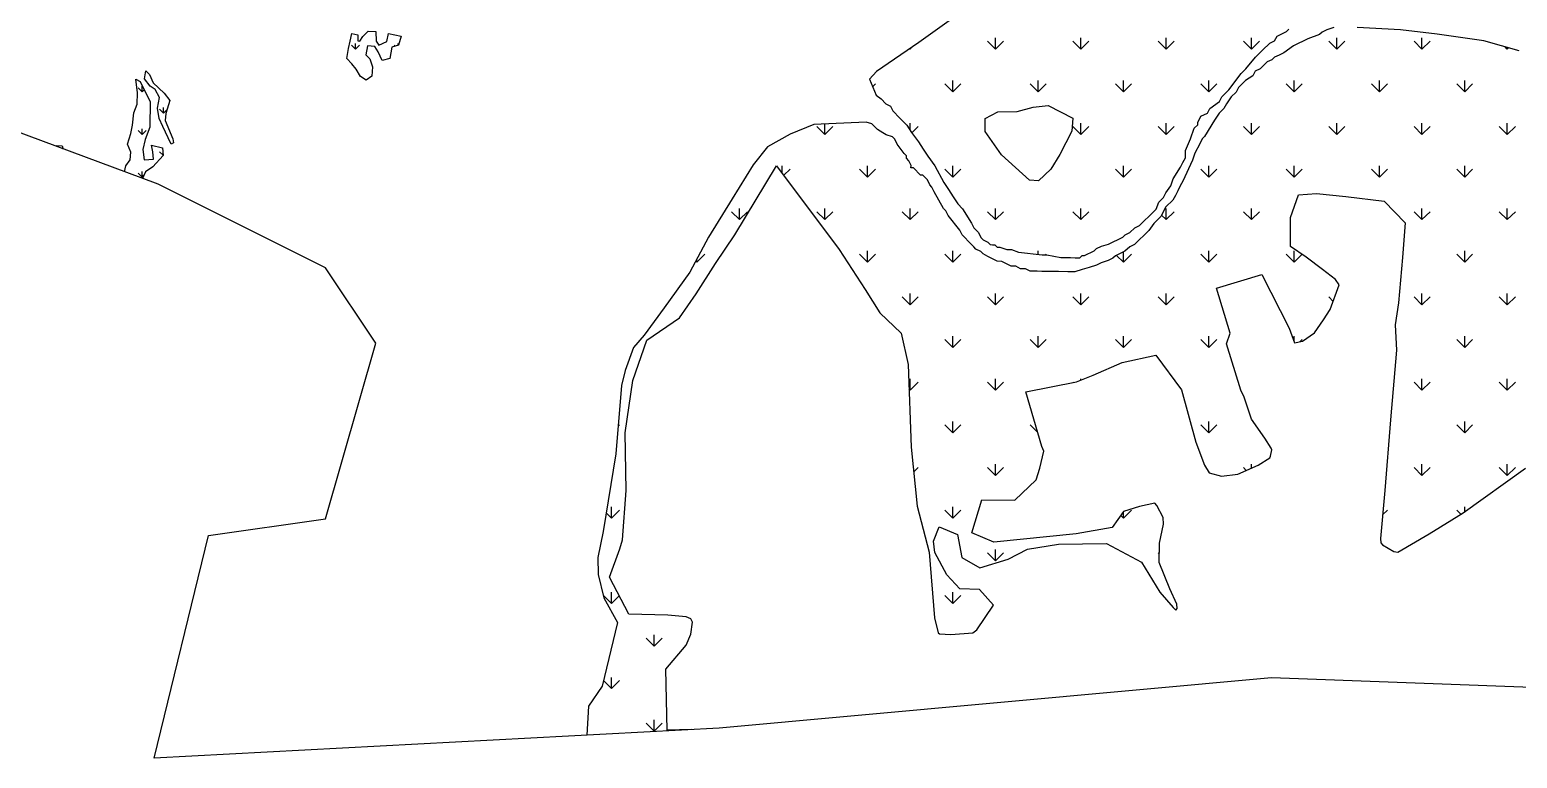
# Model space of a CAD drawing. Header units: metres. Extents: x 266208 to 280437, y 2124392 to 2131586.
# Drawn here: x 268859 to 271364, y 2125976 to 2127204 of the extents above; entities that cross this region are included whole.
import ezdxf

# ---------------------------------------------------------------- set-up
doc = ezdxf.new("R2010")
doc.units = ezdxf.units.M
doc.layers.add('MANGROOVES', color=112, linetype='Continuous')
doc.layers.add('village', color=3, linetype='Continuous')

msp = doc.modelspace()

# ---------------------------------------------------------------- linework, layer by layer
at = {"layer": 'MANGROOVES'}
for p, q in [((270460.8, 2127257.4), (270356.4, 2127182.1)), ((271055.4, 2127207.7), (271043.4, 2127203.9)), ((271167.5, 2127203.6), (271094.5, 2127207.8)), ((269396.1, 2127172), (269398.8, 2127184.7)), ((269396.1, 2127172), (269398.8, 2127184.7)), ((269398.8, 2127184.7), (269401.4, 2127197.8)), ((269398.8, 2127184.7), (269401.4, 2127197.8)), ((269401.4, 2127197.8), (269411.8, 2127195.2)), ((269401.4, 2127197.8), (269411.8, 2127195.2)), ((269411.8, 2127195.2), (269411.5, 2127185.3)), ((269411.8, 2127195.2), (269411.5, 2127185.3)), ((269411.5, 2127185.3), (269415.1, 2127184.8)), ((269411.5, 2127185.3), (269415.1, 2127184.8)), ((269415.1, 2127184.8), (269420.1, 2127192.5)), ((269415.1, 2127184.8), (269420.1, 2127192.5)), ((269420.1, 2127192.5), (269429.2, 2127201.4)), ((269420.1, 2127192.5), (269429.2, 2127201.4)), ((269429.2, 2127201.4), (269442.1, 2127200.9)), ((269429.2, 2127201.4), (269442.1, 2127200.9)), ((269442.1, 2127200.9), (269442.5, 2127184.4)), ((269442.1, 2127200.9), (269442.5, 2127184.4)), ((269442.5, 2127184.4), (269446.9, 2127177.9)), ((269442.5, 2127184.4), (269446.9, 2127177.9)), ((269446.9, 2127177.9), (269460.5, 2127183.9)), ((269446.9, 2127177.9), (269460.5, 2127183.9)), ((269460.5, 2127183.9), (269463.4, 2127197.3)), ((269460.5, 2127183.9), (269463.4, 2127197.3)), ((269463.4, 2127197.3), (269484.4, 2127193)), ((269463.4, 2127197.3), (269484.4, 2127193)), ((269484.4, 2127193), (269479.9, 2127177.9)), ((269484.4, 2127193), (269479.9, 2127177.9)), ((269484.4, 2127193), (269484.4, 2127193)), ((270356.4, 2127182.1), (270285.2, 2127133.4)), ((270947.5, 2127181.4), (270955.5, 2127185.2)), ((270955.5, 2127185.2), (270959.6, 2127193.1)), ((270959.6, 2127193.1), (270967.6, 2127197)), ((270967.6, 2127197), (270975.6, 2127200.9)), ((270975.6, 2127200.9), (270979.7, 2127204.8)), ((271011.3, 2127188.4), (270987.2, 2127176.8)), ((271031.3, 2127196.1), (271011.3, 2127188.4)), ((271035.3, 2127200), (271031.3, 2127196.1)), ((271043.4, 2127203.9), (271035.3, 2127200)), ((271229.2, 2127196.3), (271167.5, 2127203.6)), ((271307.6, 2127185), (271229.2, 2127196.3)), ((271367.3, 2127168.5), (271307.6, 2127185)), ((269393, 2127155.4), (269396.1, 2127172)), ((269393, 2127155.4), (269396.1, 2127172)), ((269427.9, 2127176.9), (269425, 2127161.7)), ((269427.9, 2127176.9), (269425, 2127161.7)), ((269425, 2127161.7), (269431.5, 2127154.9)), ((269425, 2127161.7), (269431.5, 2127154.9)), ((269440.3, 2127175.5), (269427.9, 2127176.9)), ((269440.3, 2127175.5), (269427.9, 2127176.9)), ((269446, 2127166.9), (269440.3, 2127175.5)), ((269446, 2127166.9), (269440.3, 2127175.5)), ((269452.5, 2127152), (269446, 2127166.9)), ((269452.5, 2127152), (269446, 2127166.9)), ((269468.8, 2127174.6), (269465.7, 2127155.3)), ((269468.8, 2127174.6), (269465.7, 2127155.3)), ((269479.9, 2127177.9), (269468.8, 2127174.6)), ((269479.9, 2127177.9), (269468.8, 2127174.6)), ((270907, 2127138.2), (270923.2, 2127157.8)), ((270923.2, 2127157.8), (270935.3, 2127169.6)), ((270935.3, 2127169.6), (270947.5, 2127181.4)), ((270955.1, 2127157.4), (270951, 2127153.4)), ((270963.1, 2127161.2), (270955.1, 2127157.4)), ((270971.1, 2127165.1), (270963.1, 2127161.2)), ((270987.2, 2127176.8), (270971.1, 2127165.1)), ((269052.4, 2127121.2), (269054.8, 2127134.9)), ((269054.8, 2127134.9), (269060.9, 2127128.4)), ((269401.5, 2127146.4), (269393, 2127155.4)), ((269401.5, 2127146.4), (269393, 2127155.4)), ((269408.6, 2127137.7), (269401.5, 2127146.4)), ((269408.6, 2127137.7), (269401.5, 2127146.4)), ((269416.1, 2127124.9), (269408.6, 2127137.7)), ((269416.1, 2127124.9), (269408.6, 2127137.7)), ((269431.5, 2127154.9), (269436.5, 2127141.2)), ((269431.5, 2127154.9), (269436.5, 2127141.2)), ((269436.5, 2127141.2), (269434.9, 2127125.8)), ((269436.5, 2127141.2), (269434.9, 2127125.8)), ((269465.7, 2127155.3), (269452.5, 2127152)), ((269465.7, 2127155.3), (269452.5, 2127152)), ((270285.2, 2127133.4), (270273.2, 2127120.5)), ((270898.9, 2127130.3), (270907, 2127138.2)), ((270922.9, 2127133.9), (270918.8, 2127126)), ((270930.9, 2127137.8), (270922.9, 2127133.9)), ((270939, 2127145.7), (270930.9, 2127137.8)), ((270943, 2127149.6), (270939, 2127145.7)), ((270951, 2127153.4), (270943, 2127149.6)), ((269040.3, 2127097.7), (269037.9, 2127120.4)), ((269037.9, 2127120.4), (269044.9, 2127116.9)), ((269044.9, 2127116.9), (269052.6, 2127100.1)), ((269061.8, 2127108.6), (269052.4, 2127121.2)), ((269060.9, 2127128.4), (269066.8, 2127114.4)), ((269070.2, 2127103.3), (269061.8, 2127108.6)), ((269066.8, 2127114.4), (269085.3, 2127097.1)), ((269425.6, 2127119.1), (269416.1, 2127124.9)), ((269425.6, 2127119.1), (269416.1, 2127124.9)), ((269434.9, 2127125.8), (269425.6, 2127119.1)), ((269434.9, 2127125.8), (269425.6, 2127119.1)), ((270273.2, 2127120.5), (270284.2, 2127093.5)), ((270878.6, 2127102.7), (270898.9, 2127130.3)), ((270894.6, 2127106.5), (270890.5, 2127098.6)), ((270906.7, 2127118.2), (270894.6, 2127106.5)), ((270918.8, 2127126), (270906.7, 2127118.2)), ((269040, 2127078.7), (269040.3, 2127097.7)), ((269052.6, 2127100.1), (269062, 2127083.2)), ((269062, 2127083.2), (269061.3, 2127039.6)), ((269077.3, 2127089.7), (269070.2, 2127103.3)), ((269074.3, 2127071.9), (269077.3, 2127089.7)), ((269085.3, 2127097.1), (269094.8, 2127084.7)), ((269094.8, 2127084.7), (269088.1, 2127062.8)), ((270284.2, 2127093.5), (270293, 2127087.4)), ((270293, 2127087.4), (270300.9, 2127079.3)), ((270846.3, 2127071.3), (270862.4, 2127083.1)), ((270862.4, 2127083.1), (270866.5, 2127091)), ((270866.5, 2127091), (270870.5, 2127094.9)), ((270870.5, 2127094.9), (270878.6, 2127102.7)), ((270882.4, 2127090.7), (270874.3, 2127078.9)), ((270890.5, 2127098.6), (270882.4, 2127090.7)), ((269031.8, 2127042.8), (269034.2, 2127063.6)), ((269034.2, 2127063.6), (269040, 2127078.7)), ((269076.8, 2127054.4), (269074.3, 2127071.9)), ((269088.1, 2127062.8), (269086.9, 2127050.7)), ((270300.9, 2127079.3), (270308.8, 2127075.2)), ((270308.8, 2127075.2), (270312.7, 2127067.2)), ((270312.7, 2127067.2), (270324.4, 2127055.1)), ((270468, 2127054.5), (270489.4, 2127065.3)), ((270489.4, 2127065.3), (270521.8, 2127066)), ((270521.8, 2127066), (270548.7, 2127073.4)), ((270548.7, 2127073.4), (270574.4, 2127076.4)), ((270574.4, 2127076.4), (270615.7, 2127054.9)), ((270826, 2127047.7), (270831.5, 2127058.3)), ((270831.5, 2127058.3), (270842.2, 2127063.4)), ((270842.2, 2127063.4), (270846.3, 2127071.3)), ((270862.1, 2127063.1), (270854, 2127051.3)), ((270870.2, 2127071), (270862.1, 2127063.1)), ((270874.3, 2127078.9), (270870.2, 2127071)), ((269029.1, 2127029), (269031.8, 2127042.8)), ((269061.3, 2127039.6), (269053.4, 2127019.1)), ((269083, 2127040.6), (269076.8, 2127054.4)), ((269092.4, 2127021.9), (269083, 2127040.6)), ((269086.9, 2127050.7), (269100, 2127020.2)), ((270179.5, 2127044.4), (270139.7, 2127027.7)), ((270267.9, 2127048), (270179.5, 2127044.4)), ((270276.9, 2127045.6), (270267.9, 2127048)), ((270286.6, 2127035.9), (270276.9, 2127045.6)), ((270295.9, 2127030.2), (270286.6, 2127035.9)), ((270324.4, 2127055.1), (270336.2, 2127043)), ((270336.2, 2127043), (270344, 2127030.9)), ((270468.1, 2127032.2), (270468, 2127054.5)), ((270495.8, 2126993.1), (270468.1, 2127032.2)), ((270613.9, 2127033), (270594, 2126993.5)), ((270615.7, 2127054.9), (270613.9, 2127033)), ((270813.7, 2127020), (270819.9, 2127037.9)), ((270819.9, 2127037.9), (270826, 2127043.8)), ((270826, 2127043.8), (270826, 2127047.7)), ((270854, 2127051.3), (270837.6, 2127023.7)), ((268903, 2127007.5), (268903.8, 2127008.7)), ((268903.8, 2127008.7), (268913.8, 2127008.2)), ((268913.8, 2127008.2), (268915.4, 2127002.9)), ((269023.6, 2127011.3), (269029.1, 2127029)), ((269029.1, 2126997.6), (269023.6, 2127011.3)), ((269053.4, 2127019.1), (269049.4, 2127001.9)), ((269066.1, 2126998.4), (269064.2, 2127009.1)), ((269064.2, 2127009.1), (269082.7, 2127005)), ((269097.3, 2127011.3), (269092.4, 2127021.9)), ((269101.4, 2127013.2), (269097.3, 2127011.3)), ((269100, 2127020.2), (269101.4, 2127013.2)), ((270101.2, 2127006.6), (270077.5, 2126976.4)), ((270139.7, 2127027.7), (270101.2, 2127006.6)), ((270301.4, 2127026.7), (270295.9, 2127030.2)), ((270312, 2127023.4), (270301.4, 2127026.7)), ((270315.9, 2127019.4), (270312, 2127023.4)), ((270319.8, 2127011.3), (270315.9, 2127019.4)), ((270331.5, 2126995.2), (270319.8, 2127011.3)), ((270344, 2127030.9), (270355.7, 2127014.8)), ((270355.7, 2127014.8), (270363.5, 2127002.7)), ((270805.4, 2127000.2), (270813.7, 2127020)), ((270829.5, 2127011.8), (270821.3, 2126996)), ((270833.6, 2127019.8), (270829.5, 2127011.8)), ((270837.6, 2127023.7), (270833.6, 2127019.8)), ((269021, 2126974.3), (269028.1, 2126984.8)), ((269028.1, 2126984.8), (269029.1, 2126997.6)), ((269049.4, 2127001.9), (269051.9, 2126984.8)), ((269051.9, 2126984.8), (269067.4, 2126985.9)), ((269067.4, 2126985.9), (269066.1, 2126998.4)), ((269083.5, 2126992), (269066.2, 2126973)), ((269082.7, 2127005), (269083.5, 2126992)), ((270335.4, 2126991.2), (270331.5, 2126995.2)), ((270335.4, 2126987.2), (270335.4, 2126991.2)), ((270339.3, 2126983.2), (270335.4, 2126987.2)), ((270343.2, 2126975.1), (270339.3, 2126983.2)), ((270363.5, 2127002.7), (270371.3, 2126990.7)), ((270371.3, 2126990.7), (270383, 2126974.6)), ((270542.8, 2126950.4), (270495.8, 2126993.1)), ((270594, 2126993.5), (270578.8, 2126969.2)), ((270817.2, 2126984.1), (270800.7, 2126948.5)), ((270801.2, 2126980.4), (270805.3, 2126988.3)), ((270805.3, 2126988.3), (270805.4, 2127000.2)), ((270821.3, 2126996), (270817.2, 2126984.1)), ((269018.5, 2126964.6), (269021, 2126974.3)), ((269053.9, 2126964.4), (269049.1, 2126953.2)), ((269066.2, 2126973), (269053.9, 2126964.4)), ((270077.5, 2126976.4), (270041.9, 2126918.9)), ((270046.7, 2126858.5), (270116.9, 2126974.8)), ((270116.9, 2126974.8), (270222.2, 2126833.4)), ((270343.1, 2126971.2), (270343.2, 2126975.1)), ((270347.1, 2126971.1), (270343.1, 2126971.2)), ((270358.9, 2126959), (270347.1, 2126971.1)), ((270362.8, 2126958.9), (270358.9, 2126959)), ((270366.8, 2126954.9), (270362.8, 2126958.9)), ((270383, 2126974.6), (270398.5, 2126946.5)), ((270578.8, 2126969.2), (270558, 2126949.1)), ((270784.8, 2126952.8), (270797.1, 2126972.5)), ((270797.1, 2126972.5), (270801.2, 2126980.4)), ((270370.7, 2126950.8), (270366.8, 2126954.9)), ((270374.6, 2126942.8), (270370.7, 2126950.8)), ((270378.5, 2126938.8), (270374.6, 2126942.8)), ((270382.3, 2126930.8), (270378.5, 2126938.8)), ((270398.5, 2126946.5), (270406.3, 2126934.4)), ((270406.3, 2126934.4), (270414.1, 2126922.3)), ((270558, 2126949.1), (270542.8, 2126950.4)), ((270772.5, 2126929), (270780.7, 2126940.9)), ((270780.7, 2126940.9), (270784.8, 2126952.8)), ((270792.5, 2126932.7), (270788.4, 2126924.8)), ((270796.6, 2126940.6), (270792.5, 2126932.7)), ((270800.7, 2126948.5), (270796.6, 2126940.6)), ((270041.9, 2126918.9), (270001.9, 2126854.2)), ((270397.9, 2126902.7), (270382.3, 2126930.8)), ((270414.1, 2126922.3), (270421.9, 2126910.3)), ((270421.9, 2126910.3), (270429.7, 2126902.2)), ((270756.2, 2126901.4), (270760.4, 2126913.3)), ((270760.4, 2126913.3), (270768.4, 2126921.1)), ((270768.4, 2126921.1), (270772.5, 2126929)), ((270784.3, 2126916.9), (270772.2, 2126905.2)), ((270788.4, 2126924.8), (270784.3, 2126916.9)), ((270982, 2126887.3), (270995.5, 2126925.8)), ((270995.5, 2126925.8), (271026.1, 2126928)), ((271026.1, 2126928), (271075.2, 2126922.6)), ((271075.2, 2126922.6), (271140, 2126915.1)), ((271140, 2126915.1), (271175.5, 2126878.5)), ((270401.8, 2126898.6), (270397.9, 2126902.7)), ((270405.6, 2126890.6), (270401.8, 2126898.6)), ((270425.2, 2126866.4), (270405.6, 2126890.6)), ((270429.7, 2126902.2), (270445.3, 2126878.1)), ((270727.9, 2126873.9), (270736, 2126881.8)), ((270736, 2126881.8), (270744.1, 2126889.6)), ((270744.1, 2126889.6), (270748.1, 2126893.6)), ((270748.1, 2126893.6), (270756.2, 2126901.4)), ((270764, 2126889.3), (270751.9, 2126877.6)), ((270772.2, 2126905.2), (270764, 2126889.3)), ((270982.3, 2126838.4), (270982, 2126887.3)), ((270013.9, 2126809.7), (270046.7, 2126858.5)), ((270429.1, 2126858.4), (270425.2, 2126866.4)), ((270433, 2126854.4), (270429.1, 2126858.4)), ((270445.3, 2126878.1), (270449.1, 2126870.1)), ((270449.1, 2126870.1), (270457, 2126862)), ((270457, 2126862), (270460.9, 2126853.9)), ((270699.8, 2126854.4), (270703.8, 2126858.4)), ((270703.8, 2126858.4), (270711.8, 2126862.2)), ((270711.8, 2126862.2), (270719.9, 2126870.1)), ((270719.9, 2126870.1), (270727.9, 2126873.9)), ((270735.7, 2126857.9), (270727.6, 2126850)), ((270743.7, 2126865.7), (270735.7, 2126857.9)), ((270751.9, 2126877.6), (270743.7, 2126865.7)), ((271175.5, 2126878.5), (271170.7, 2126820.3)), ((270001.9, 2126854.2), (269970.9, 2126795.2)), ((270222.2, 2126833.4), (270265.8, 2126766.2)), ((270440.8, 2126846.3), (270433, 2126854.4)), ((270444.8, 2126842.2), (270440.8, 2126846.3)), ((270448.7, 2126838.2), (270444.8, 2126842.2)), ((270452.6, 2126834.2), (270448.7, 2126838.2)), ((270460.5, 2126830.1), (270452.6, 2126834.2)), ((270460.9, 2126853.9), (270464.8, 2126849.9)), ((270464.8, 2126849.9), (270472.7, 2126845.8)), ((270472.7, 2126845.8), (270476.6, 2126841.8)), ((270476.6, 2126841.8), (270480.6, 2126841.7)), ((270480.6, 2126841.7), (270484.6, 2126841.7)), ((270484.6, 2126841.7), (270488.5, 2126837.6)), ((270488.5, 2126837.6), (270492.5, 2126837.6)), ((270492.5, 2126837.6), (270504.4, 2126833.4)), ((270504.4, 2126833.4), (270512.3, 2126833.3)), ((270512.3, 2126833.3), (270524.2, 2126829.1)), ((270635.6, 2126823.5), (270651.7, 2126831.2)), ((270651.7, 2126831.2), (270655.7, 2126835.2)), ((270655.7, 2126835.2), (270663.7, 2126839)), ((270663.7, 2126839), (270675.7, 2126842.8)), ((270675.7, 2126842.8), (270683.7, 2126846.7)), ((270683.7, 2126846.7), (270691.8, 2126850.6)), ((270691.8, 2126850.6), (270699.8, 2126854.4)), ((270711.5, 2126838.3), (270703.4, 2126830.5)), ((270719.5, 2126842.2), (270711.5, 2126838.3)), ((270727.6, 2126850), (270719.5, 2126842.2)), ((271008.4, 2126820.5), (270982.3, 2126838.4)), ((269981.4, 2126759.1), (270013.9, 2126809.7)), ((270464.4, 2126826), (270460.5, 2126830.1)), ((270472.3, 2126821.9), (270464.4, 2126826)), ((270480.2, 2126817.8), (270472.3, 2126821.9)), ((270488.1, 2126813.7), (270480.2, 2126817.8)), ((270496.1, 2126813.6), (270488.1, 2126813.7)), ((270504, 2126809.5), (270496.1, 2126813.6)), ((270511.9, 2126805.4), (270504, 2126809.5)), ((270524.2, 2126829.1), (270564, 2126824.6)), ((270564, 2126824.6), (270571.9, 2126824.4)), ((270571.9, 2126824.4), (270595.7, 2126820.1)), ((270595.7, 2126820.1), (270599.7, 2126820.1)), ((270599.7, 2126820.1), (270607.7, 2126819.9)), ((270607.7, 2126819.9), (270611.7, 2126819.9)), ((270611.7, 2126819.9), (270619.6, 2126819.8)), ((270619.6, 2126819.8), (270627.6, 2126819.7)), ((270627.6, 2126819.7), (270631.6, 2126823.6)), ((270631.6, 2126823.6), (270635.6, 2126823.5)), ((270655.3, 2126807.3), (270643.3, 2126803.5)), ((270663.3, 2126811.2), (270655.3, 2126807.3)), ((270675.3, 2126815), (270663.3, 2126811.2)), ((270683.3, 2126818.8), (270675.3, 2126815)), ((270687.4, 2126822.8), (270683.3, 2126818.8)), ((270695.4, 2126826.6), (270687.4, 2126822.8)), ((270703.4, 2126830.5), (270695.4, 2126826.6)), ((271035.9, 2126799.6), (271008.4, 2126820.5)), ((271170.7, 2126820.3), (271164.1, 2126743.7)), ((269970.9, 2126795.2), (269927.7, 2126735.1)), ((270519.9, 2126805.3), (270511.9, 2126805.4)), ((270527.8, 2126801.2), (270519.9, 2126805.3)), ((270535.7, 2126801.1), (270527.8, 2126801.2)), ((270543.6, 2126797), (270535.7, 2126801.1)), ((270555.6, 2126796.8), (270543.6, 2126797)), ((270563.5, 2126796.7), (270555.6, 2126796.8)), ((270571.5, 2126796.6), (270563.5, 2126796.7)), ((270579.5, 2126796.5), (270571.5, 2126796.6)), ((270591.4, 2126796.3), (270579.5, 2126796.5)), ((270607.3, 2126796.1), (270591.4, 2126796.3)), ((270619.3, 2126795.9), (270607.3, 2126796.1)), ((270631.3, 2126799.7), (270619.3, 2126795.9)), ((270643.3, 2126803.5), (270631.3, 2126799.7)), ((270857.8, 2126768.5), (270933.8, 2126791.3)), ((270933.8, 2126791.3), (270980, 2126700.8)), ((271057.8, 2126783.1), (271035.9, 2126799.6)), ((271064.1, 2126773.8), (271057.8, 2126783.1)), ((269953.1, 2126718.2), (269981.4, 2126759.1)), ((270265.8, 2126766.2), (270290.4, 2126726.6)), ((270880.6, 2126692.5), (270857.8, 2126768.5)), ((271049.1, 2126732.5), (271064.1, 2126773.8)), ((269927.7, 2126735.1), (269893.5, 2126689.4)), ((271038.1, 2126714.9), (271049.1, 2126732.5)), ((271164.1, 2126743.7), (271158.6, 2126706.6)), ((269898.4, 2126680.9), (269953.1, 2126718.2)), ((270290.4, 2126726.6), (270326.3, 2126692.7)), ((271022.9, 2126693.1), (271038.1, 2126714.9)), ((271158.6, 2126706.6), (271161, 2126664.1)), ((269874.7, 2126613.1), (269898.4, 2126680.9)), ((269893.5, 2126689.4), (269875.7, 2126668.7)), ((270326.3, 2126692.7), (270338.2, 2126639.7)), ((270874.3, 2126674.7), (270880.6, 2126692.5)), ((270980, 2126700.8), (270989.2, 2126676.5)), ((271002.5, 2126679.3), (271022.9, 2126693.1)), ((269875.7, 2126668.7), (269861.9, 2126629.5)), ((270698.9, 2126643.2), (270755.3, 2126655.7)), ((270755.3, 2126655.7), (270798.7, 2126596.9)), ((270898.4, 2126596.4), (270874.3, 2126674.7)), ((270989.2, 2126676.5), (271002.5, 2126679.3)), ((271161, 2126664.1), (271150.8, 2126546.5)), ((270338.2, 2126639.7), (270343.4, 2126500.3)), ((270649.7, 2126621.8), (270698.9, 2126643.2)), ((269861.9, 2126629.5), (269855.7, 2126604.2)), ((269861.9, 2126524.7), (269874.7, 2126613.1)), ((270536.7, 2126594), (270621.7, 2126610.4)), ((270621.7, 2126610.4), (270649.7, 2126621.8)), ((269855.7, 2126604.2), (269846.3, 2126489.5)), ((270563.2, 2126501.6), (270536.7, 2126594)), ((270798.7, 2126596.9), (270822.6, 2126509.1)), ((270904.1, 2126584.6), (270898.4, 2126596.4)), ((270916.7, 2126547.7), (270904.1, 2126584.6)), ((270938.8, 2126515.4), (270916.7, 2126547.7)), ((271150.8, 2126546.5), (271141.2, 2126427.6)), ((269863.7, 2126427.3), (269861.9, 2126524.7)), ((270822.6, 2126509.1), (270837.5, 2126470.1)), ((270949.7, 2126498.9), (270938.8, 2126515.4)), ((269846.3, 2126489.5), (269824.9, 2126358.4)), ((270343.4, 2126500.3), (270353.8, 2126401.3)), ((270560.1, 2126464.9), (270566.8, 2126493.5)), ((270566.8, 2126493.5), (270563.2, 2126501.6)), ((270927.9, 2126470.1), (270947.3, 2126482.4)), ((270947.3, 2126482.4), (270948.5, 2126485.6)), ((270948.5, 2126485.6), (270950.6, 2126495.9)), ((270950.6, 2126495.9), (270949.7, 2126498.9)), ((270554.1, 2126445.6), (270560.1, 2126464.9)), ((270837.5, 2126470.1), (270845.3, 2126457.1)), ((270845.3, 2126457.1), (270866.1, 2126451.7)), ((270866.1, 2126451.7), (270893.3, 2126455.1)), ((270893.3, 2126455.1), (270927.9, 2126470.1)), ((271272.8, 2126389.6), (271377.9, 2126465.2)), ((270518.1, 2126411), (270554.1, 2126445.6)), ((269857.5, 2126344.1), (269863.7, 2126427.3)), ((270445.6, 2126356.4), (270462.4, 2126411.9)), ((270462.4, 2126411.9), (270518.1, 2126411)), ((270753.5, 2126406.3), (270727.8, 2126400.5)), ((270757.4, 2126402.1), (270753.5, 2126406.3)), ((271141.2, 2126427.6), (271133.8, 2126346.6)), ((270353.8, 2126401.3), (270373.7, 2126323.7)), ((270701.2, 2126392.2), (270681.8, 2126365.1)), ((270727.8, 2126400.5), (270701.2, 2126392.2)), ((270767.9, 2126382), (270757.4, 2126402.1)), ((270768.3, 2126370.5), (270767.9, 2126382)), ((271216, 2126354.5), (271272.8, 2126389.6)), ((269824.9, 2126358.4), (269815.8, 2126314.8)), ((270380.9, 2126342.3), (270390.7, 2126366)), ((270390.7, 2126366), (270421.5, 2126353.1)), ((270482.6, 2126340.3), (270445.6, 2126356.4)), ((270681.8, 2126365.1), (270621.1, 2126354.4)), ((270761.6, 2126338.5), (270768.3, 2126370.5)), ((269853, 2126328.9), (269857.5, 2126344.1)), ((270383, 2126323.2), (270380.9, 2126342.3)), ((270421.5, 2126353.1), (270428.7, 2126314.8)), ((270621.1, 2126354.4), (270482.6, 2126340.3)), ((270539.2, 2126328.7), (270591.3, 2126337)), ((270591.3, 2126337), (270672.2, 2126338.3)), ((270672.2, 2126338.3), (270731.5, 2126306.7)), ((270761.2, 2126306), (270761.6, 2126338.5)), ((271133.8, 2126346.6), (271134.5, 2126339.2)), ((271134.5, 2126339.2), (271137.1, 2126335.8)), ((271137.1, 2126335.8), (271156.3, 2126324.4)), ((271162.9, 2126323.8), (271216, 2126354.5)), ((269815.8, 2126314.8), (269816.1, 2126285.7)), ((269835.5, 2126281.4), (269853, 2126328.9)), ((270373.7, 2126323.7), (270382.7, 2126212.9)), ((270403.3, 2126285.4), (270383, 2126323.2)), ((270428.7, 2126314.8), (270458.9, 2126297.1)), ((270458.9, 2126297.1), (270506.8, 2126311.9)), ((270506.8, 2126311.9), (270539.2, 2126328.7)), ((270731.5, 2126306.7), (270762.2, 2126255.9)), ((270779.3, 2126261.7), (270761.2, 2126306)), ((271156.3, 2126324.4), (271162.9, 2126323.8)), ((269816.1, 2126285.7), (269825.9, 2126246.5)), ((269867.8, 2126219.2), (269835.5, 2126281.4)), ((270425.6, 2126261.8), (270403.3, 2126285.4)), ((270458.4, 2126260.8), (270425.6, 2126261.8)), ((270482.2, 2126234.5), (270458.4, 2126260.8)), ((270762.2, 2126255.9), (270784.6, 2126230.3)), ((270790.8, 2126235.7), (270779.3, 2126261.7)), ((269825.9, 2126246.5), (269848.9, 2126205.1)), ((270454, 2126192.6), (270482.2, 2126234.5)), ((270784.6, 2126230.3), (270789.3, 2126225.9)), ((270791.5, 2126228.9), (270790.8, 2126235.7)), ((269848.9, 2126205.1), (269822.8, 2126097.6)), ((269933.5, 2126217.2), (269867.8, 2126219.2)), ((269964.6, 2126214.8), (269933.5, 2126217.2)), ((269972.3, 2126211.2), (269964.6, 2126214.8)), ((269975.3, 2126205.8), (269972.3, 2126211.2)), ((269972.6, 2126185.4), (269975.3, 2126205.8)), ((270382.7, 2126212.9), (270389, 2126187.6)), ((270789.3, 2126225.9), (270791.5, 2126228.9)), ((269964.4, 2126166.9), (269972.6, 2126185.4)), ((270389, 2126187.6), (270391.2, 2126186)), ((270391.2, 2126186), (270410.2, 2126184.7)), ((270410.2, 2126184.7), (270447.1, 2126187.9)), ((270447.1, 2126187.9), (270454, 2126192.6)), ((269930.2, 2126126.2), (269964.4, 2126166.9)), ((269932.6, 2126023.7), (269930.2, 2126126.2)), ((269822.8, 2126097.6), (269799.8, 2126064.1)), ((269799.8, 2126064.1), (269797.4, 2126015.3)), ((269974.1, 2126024.6), (269932.6, 2126023.7))]:
    msp.add_line(p, q, dxfattribs=at)
at = {"layer": 'MANGROOVES', "linetype": 'Continuous'}
for p, q in [((270485.3, 2127171.2), (270471.8, 2127184.7)), ((270485.3, 2127171.2), (270485.3, 2127190.3)), ((270485.3, 2127171.2), (270498.8, 2127184.7)), ((270629, 2127171.2), (270615.5, 2127184.7)), ((270629, 2127171.2), (270629, 2127190.3)), ((270629, 2127171.2), (270642.5, 2127184.7)), ((270772.7, 2127171.2), (270759.2, 2127184.7)), ((270772.7, 2127171.2), (270772.7, 2127190.3)), ((270772.7, 2127171.2), (270786.2, 2127184.7)), ((270916.4, 2127171.2), (270902.9, 2127184.7)), ((270916.4, 2127171.2), (270916.4, 2127190.3)), ((270916.4, 2127171.2), (270929.8, 2127184.7)), ((271060.1, 2127171.2), (271046.6, 2127184.7)), ((271060.1, 2127171.2), (271060.1, 2127190.3)), ((271060.1, 2127171.2), (271073.5, 2127184.7)), ((271203.7, 2127171.2), (271190.3, 2127184.7)), ((271203.7, 2127171.2), (271203.7, 2127190.3)), ((271203.7, 2127171.2), (271217.2, 2127184.7)), ((269407.7, 2127171.2), (269400.9, 2127178)), ((269407.7, 2127171.2), (269407.7, 2127180.8)), ((269407.7, 2127171.2), (269414.4, 2127178)), ((269474.5, 2127176.3), (269472.8, 2127178)), ((269479.5, 2127177.7), (269479.5, 2127180.8)), ((270341.6, 2127171.2), (270341.2, 2127171.7)), ((270341.6, 2127171.2), (270344.2, 2127173.8)), ((270341.6, 2127171.2), (270341.6, 2127172)), ((271347.4, 2127171.2), (271343.6, 2127175.1)), ((271347.4, 2127171.2), (271347.4, 2127174)), ((271347.4, 2127171.2), (271349.6, 2127173.4)), ((269048.5, 2127099.4), (269048.5, 2127108.9)), ((270278.3, 2127107.9), (270283.3, 2127112.9)), ((270413.5, 2127099.4), (270400, 2127112.9)), ((270413.5, 2127099.4), (270413.5, 2127118.4)), ((270413.5, 2127099.4), (270426.9, 2127112.9)), ((270557.2, 2127099.4), (270543.7, 2127112.9)), ((270557.2, 2127099.4), (270557.2, 2127118.4)), ((270557.2, 2127099.4), (270570.6, 2127112.9)), ((270700.8, 2127099.4), (270687.4, 2127112.9)), ((270700.8, 2127099.4), (270700.8, 2127118.4)), ((270700.8, 2127099.4), (270714.3, 2127112.9)), ((270844.5, 2127099.4), (270831.1, 2127112.9)), ((270844.5, 2127099.4), (270844.5, 2127118.4)), ((270844.5, 2127099.4), (270858, 2127112.9)), ((270988.2, 2127099.4), (270974.7, 2127112.9)), ((270988.2, 2127099.4), (270988.2, 2127118.4)), ((270988.2, 2127099.4), (271001.7, 2127112.9)), ((271131.9, 2127099.4), (271118.4, 2127112.9)), ((271131.9, 2127099.4), (271131.9, 2127118.4)), ((271131.9, 2127099.4), (271145.4, 2127112.9)), ((271275.6, 2127099.4), (271262.1, 2127112.9)), ((271275.6, 2127099.4), (271275.6, 2127118.4)), ((271275.6, 2127099.4), (271289, 2127112.9)), ((269048.5, 2127099.4), (269041.7, 2127106.1)), ((269048.5, 2127099.4), (269051.5, 2127102.4)), ((269084.4, 2127063.5), (269077.7, 2127070.2)), ((269084.4, 2127063.5), (269084.4, 2127073)), ((269084.4, 2127063.5), (269090, 2127069.1)), ((269048.5, 2127027.5), (269041.7, 2127034.3)), ((269048.5, 2127027.5), (269048.5, 2127037.1)), ((269048.5, 2127027.5), (269055.2, 2127034.3)), ((270197.9, 2127027.5), (270184.5, 2127041)), ((270197.9, 2127027.5), (270197.9, 2127045.2)), ((270197.9, 2127027.5), (270211.4, 2127041)), ((270341.6, 2127034.5), (270341.6, 2127046.6)), ((270344.4, 2127030.3), (270355.1, 2127041)), ((270629, 2127027.5), (270615.5, 2127041)), ((270629, 2127027.5), (270629, 2127046.6)), ((270629, 2127027.5), (270642.5, 2127041)), ((270772.7, 2127027.5), (270759.2, 2127041)), ((270772.7, 2127027.5), (270772.7, 2127046.6)), ((270772.7, 2127027.5), (270786.2, 2127041)), ((270916.4, 2127027.5), (270902.9, 2127041)), ((270916.4, 2127027.5), (270916.4, 2127046.6)), ((270916.4, 2127027.5), (270929.8, 2127041)), ((271060.1, 2127027.5), (271046.6, 2127041)), ((271060.1, 2127027.5), (271060.1, 2127046.6)), ((271060.1, 2127027.5), (271073.5, 2127041)), ((271203.7, 2127027.5), (271190.3, 2127041)), ((271203.7, 2127027.5), (271203.7, 2127046.6)), ((271203.7, 2127027.5), (271217.2, 2127041)), ((271347.4, 2127027.5), (271333.9, 2127041)), ((271347.4, 2127027.5), (271347.4, 2127046.6)), ((271347.4, 2127027.5), (271360.9, 2127041)), ((269083.5, 2126992.5), (269077.7, 2126998.4)), ((269048.5, 2126955.7), (269041.7, 2126962.4)), ((269048.5, 2126955.7), (269048.5, 2126965.2)), ((269048.5, 2126955.7), (269051.4, 2126958.7)), ((270113.2, 2126968.7), (270112.6, 2126969.2)), ((270126.1, 2126962.4), (270126.1, 2126974.8)), ((270129, 2126958.6), (270139.6, 2126969.2)), ((270269.8, 2126955.7), (270256.3, 2126969.2)), ((270269.8, 2126955.7), (270269.8, 2126974.8)), ((270269.8, 2126955.7), (270283.3, 2126969.2)), ((270413.5, 2126955.7), (270400, 2126969.2)), ((270413.5, 2126955.7), (270413.5, 2126974.8)), ((270413.5, 2126955.7), (270426.9, 2126969.2)), ((270700.8, 2126955.7), (270687.4, 2126969.2)), ((270700.8, 2126955.7), (270700.8, 2126974.8)), ((270700.8, 2126955.7), (270714.3, 2126969.2)), ((270844.5, 2126955.7), (270831.1, 2126969.2)), ((270844.5, 2126955.7), (270844.5, 2126974.8)), ((270844.5, 2126955.7), (270858, 2126969.2)), ((270988.2, 2126955.7), (270974.7, 2126969.2)), ((270988.2, 2126955.7), (270988.2, 2126974.8)), ((270988.2, 2126955.7), (271001.7, 2126969.2)), ((271131.9, 2126955.7), (271118.4, 2126969.2)), ((271131.9, 2126955.7), (271131.9, 2126974.8)), ((271131.9, 2126955.7), (271145.4, 2126969.2)), ((271275.6, 2126955.7), (271262.1, 2126969.2)), ((271275.6, 2126955.7), (271275.6, 2126974.8)), ((271275.6, 2126955.7), (271289, 2126969.2)), ((270054.3, 2126883.9), (270040.8, 2126897.3)), ((270054.3, 2126883.9), (270054.3, 2126902.9)), ((270054.3, 2126883.9), (270067.7, 2126897.3)), ((270197.9, 2126883.9), (270184.5, 2126897.3)), ((270197.9, 2126883.9), (270197.9, 2126902.9)), ((270197.9, 2126883.9), (270211.4, 2126897.3)), ((270341.6, 2126883.9), (270328.2, 2126897.3)), ((270341.6, 2126883.9), (270341.6, 2126902.9)), ((270341.6, 2126883.9), (270355.1, 2126897.3)), ((270485.3, 2126883.9), (270471.8, 2126897.3)), ((270485.3, 2126883.9), (270485.3, 2126902.9)), ((270485.3, 2126883.9), (270498.8, 2126897.3)), ((270629, 2126883.9), (270615.5, 2126897.3)), ((270629, 2126883.9), (270629, 2126902.9)), ((270629, 2126883.9), (270642.5, 2126897.3)), ((270772.7, 2126883.9), (270765.1, 2126891.5)), ((270772.7, 2126883.9), (270772.7, 2126902.9)), ((270772.7, 2126883.9), (270786.2, 2126897.3)), ((270916.4, 2126883.9), (270902.9, 2126897.3)), ((270916.4, 2126883.9), (270916.4, 2126902.9)), ((270916.4, 2126883.9), (270929.8, 2126897.3)), ((271203.7, 2126883.9), (271190.3, 2126897.3)), ((271203.7, 2126883.9), (271203.7, 2126902.9)), ((271203.7, 2126883.9), (271217.2, 2126897.3)), ((271347.4, 2126883.9), (271333.9, 2126897.3)), ((271347.4, 2126883.9), (271347.4, 2126902.9)), ((271347.4, 2126883.9), (271360.9, 2126897.3)), ((270269.8, 2126812), (270269.8, 2126831.1)), ((270413.5, 2126812), (270413.5, 2126831.1)), ((270557.2, 2126825.3), (270557.2, 2126831.1)), ((270844.5, 2126812), (270844.5, 2126831.1)), ((270988.2, 2126812), (270988.2, 2126831.1)), ((271275.6, 2126812), (271275.6, 2126831.1)), ((269982.4, 2126812), (269980.7, 2126813.8)), ((269982.4, 2126812), (269995.9, 2126825.5)), ((269982.4, 2126812), (269982.4, 2126817.1)), ((270269.8, 2126812), (270256.3, 2126825.5)), ((270269.8, 2126812), (270283.3, 2126825.5)), ((270413.5, 2126812), (270400, 2126825.5)), ((270413.5, 2126812), (270426.9, 2126825.5)), ((270569.6, 2126824.5), (270570.6, 2126825.5)), ((270700.8, 2126812), (270689.2, 2126823.6)), ((270700.8, 2126812), (270700.8, 2126829.3)), ((270700.8, 2126812), (270714.3, 2126825.5)), ((270844.5, 2126812), (270831.1, 2126825.5)), ((270844.5, 2126812), (270858, 2126825.5)), ((270988.2, 2126812), (270974.7, 2126825.5)), ((270988.2, 2126812), (271001.4, 2126825.2)), ((271275.6, 2126812), (271262.1, 2126825.5)), ((271275.6, 2126812), (271289, 2126825.5)), ((270341.6, 2126740.2), (270341.6, 2126759.2)), ((270485.3, 2126740.2), (270485.3, 2126759.2)), ((270629, 2126740.2), (270629, 2126759.2)), ((270772.7, 2126740.2), (270772.7, 2126759.2)), ((271203.7, 2126740.2), (271203.7, 2126759.2)), ((271347.4, 2126740.2), (271347.4, 2126759.2)), ((270341.6, 2126740.2), (270328.2, 2126753.6)), ((270341.6, 2126740.2), (270355.1, 2126753.6)), ((270485.3, 2126740.2), (270471.8, 2126753.6)), ((270485.3, 2126740.2), (270498.8, 2126753.6)), ((270629, 2126740.2), (270615.5, 2126753.6)), ((270629, 2126740.2), (270642.5, 2126753.6)), ((270772.7, 2126740.2), (270759.2, 2126753.6)), ((270772.7, 2126740.2), (270786.2, 2126753.6)), ((271054.1, 2126746.2), (271046.6, 2126753.6)), ((271203.7, 2126740.2), (271190.3, 2126753.6)), ((271203.7, 2126740.2), (271217.2, 2126753.6)), ((271347.4, 2126740.2), (271333.9, 2126753.6)), ((271347.4, 2126740.2), (271360.9, 2126753.6)), ((270413.5, 2126668.3), (270400, 2126681.8)), ((270413.5, 2126668.3), (270413.5, 2126687.4)), ((270413.5, 2126668.3), (270426.9, 2126681.8)), ((270557.2, 2126668.3), (270543.7, 2126681.8)), ((270557.2, 2126668.3), (270557.2, 2126687.4)), ((270557.2, 2126668.3), (270570.6, 2126681.8)), ((270700.8, 2126668.3), (270687.4, 2126681.8)), ((270700.8, 2126668.3), (270700.8, 2126687.4)), ((270700.8, 2126668.3), (270714.3, 2126681.8)), ((270844.5, 2126668.3), (270831.1, 2126681.8)), ((270844.5, 2126668.3), (270844.5, 2126687.4)), ((270844.5, 2126668.3), (270858, 2126681.8)), ((270988.2, 2126679.1), (270988.2, 2126687.4)), ((270998.3, 2126678.4), (271001.7, 2126681.8)), ((271275.6, 2126668.3), (271262.1, 2126681.8)), ((271275.6, 2126668.3), (271275.6, 2126687.4)), ((271275.6, 2126668.3), (271289, 2126681.8)), ((270341.6, 2126596.5), (270341.6, 2126615.5)), ((270341.6, 2126596.5), (270355.1, 2126610)), ((270485.3, 2126596.5), (270471.8, 2126610)), ((270485.3, 2126596.5), (270485.3, 2126615.5)), ((270485.3, 2126596.5), (270498.8, 2126610)), ((270616.2, 2126609.3), (270615.5, 2126610)), ((270629, 2126613.4), (270629, 2126615.5)), ((271203.7, 2126596.5), (271190.3, 2126610)), ((271203.7, 2126596.5), (271203.7, 2126615.5)), ((271203.7, 2126596.5), (271217.2, 2126610)), ((271347.4, 2126596.5), (271333.9, 2126610)), ((271347.4, 2126596.5), (271347.4, 2126615.5)), ((271347.4, 2126596.5), (271360.9, 2126610)), ((270341.6, 2126596.5), (270339.7, 2126598.4)), ((269850.1, 2126536), (269852.2, 2126538.1)), ((270413.5, 2126524.6), (270400, 2126538.1)), ((270413.5, 2126524.6), (270413.5, 2126543.7)), ((270413.5, 2126524.6), (270426.9, 2126538.1)), ((270556.3, 2126525.5), (270543.7, 2126538.1)), ((270844.5, 2126524.6), (270831.1, 2126538.1)), ((270844.5, 2126524.6), (270844.5, 2126543.7)), ((270844.5, 2126524.6), (270858, 2126538.1)), ((271275.6, 2126524.6), (271262.1, 2126538.1)), ((271275.6, 2126524.6), (271275.6, 2126543.7)), ((271275.6, 2126524.6), (271289, 2126538.1)), ((270347.7, 2126458.9), (270355.1, 2126466.3)), ((270485.3, 2126452.8), (270471.8, 2126466.3)), ((270485.3, 2126452.8), (270485.3, 2126471.9)), ((270485.3, 2126452.8), (270498.8, 2126466.3)), ((270907.8, 2126461.4), (270902.9, 2126466.3)), ((270916.4, 2126465.1), (270916.4, 2126471.9)), ((271203.7, 2126452.8), (271190.3, 2126466.3)), ((271203.7, 2126452.8), (271203.7, 2126471.9)), ((271203.7, 2126452.8), (271217.2, 2126466.3)), ((271347.4, 2126452.8), (271333.9, 2126466.3)), ((271347.4, 2126452.8), (271347.4, 2126471.9)), ((271347.4, 2126452.8), (271360.9, 2126466.3)), ((269838.7, 2126381), (269830, 2126389.7)), ((269838.7, 2126381), (269838.7, 2126400)), ((269838.7, 2126381), (269852.2, 2126394.4)), ((270413.5, 2126381), (270400, 2126394.4)), ((270413.5, 2126381), (270413.5, 2126400)), ((270413.5, 2126381), (270426.9, 2126394.4)), ((270700.8, 2126381), (270696.3, 2126385.5)), ((270700.8, 2126381), (270714.3, 2126394.4)), ((270700.8, 2126381), (270700.8, 2126391.8)), ((271137.4, 2126386.5), (271145.4, 2126394.4)), ((271269.2, 2126387.4), (271262.1, 2126394.4)), ((271275.6, 2126391.6), (271275.6, 2126400)), ((270485.3, 2126309.1), (270471.8, 2126322.6)), ((270485.3, 2126309.1), (270485.3, 2126328.2)), ((270485.3, 2126309.1), (270498.8, 2126322.6)), ((270761.4, 2126320.4), (270759.2, 2126322.6)), ((269838.7, 2126237.3), (269838.7, 2126256.3)), ((270413.5, 2126237.3), (270413.5, 2126256.3)), ((269838.7, 2126237.3), (269825.3, 2126250.8)), ((269838.7, 2126237.3), (269851.7, 2126250.2)), ((270413.5, 2126237.3), (270400, 2126250.8)), ((270413.5, 2126237.3), (270426.9, 2126250.8)), ((269910.6, 2126165.4), (269910.6, 2126184.5)), ((269910.6, 2126165.4), (269897.1, 2126178.9)), ((269910.6, 2126165.4), (269924, 2126178.9)), ((269838.7, 2126093.6), (269825.3, 2126107.1)), ((269838.7, 2126093.6), (269838.7, 2126112.6)), ((269838.7, 2126093.6), (269852.2, 2126107.1)), ((269910.6, 2126021.8), (269897.1, 2126035.2)), ((269910.6, 2126021.8), (269910.6, 2126040.8)), ((269910.6, 2126021.8), (269924, 2126035.2))]:
    msp.add_line(p, q, dxfattribs=at)
at = {"layer": 'village', "color": 3, "true_color": 0x00ff00}
for p, q in [((269075.3, 2126943.5), (268581.9, 2127126.8)), ((269357.3, 2126802.5), (269075.3, 2126943.5)), ((269441.8, 2126675.7), (269357.3, 2126802.5)), ((269357.3, 2126379.6), (269441.8, 2126675.7)), ((269159.9, 2126351.4), (269357.3, 2126379.6)), ((269068.7, 2125976.3), (269159.9, 2126351.4)), ((270950.2, 2126111.8), (270019.8, 2126027.2)), ((272486.7, 2126055.4), (270950.2, 2126111.8)), ((270019.8, 2126027.2), (269068.7, 2125976.3))]:
    msp.add_line(p, q, dxfattribs=at)

doc.saveas('drawing.dxf')
